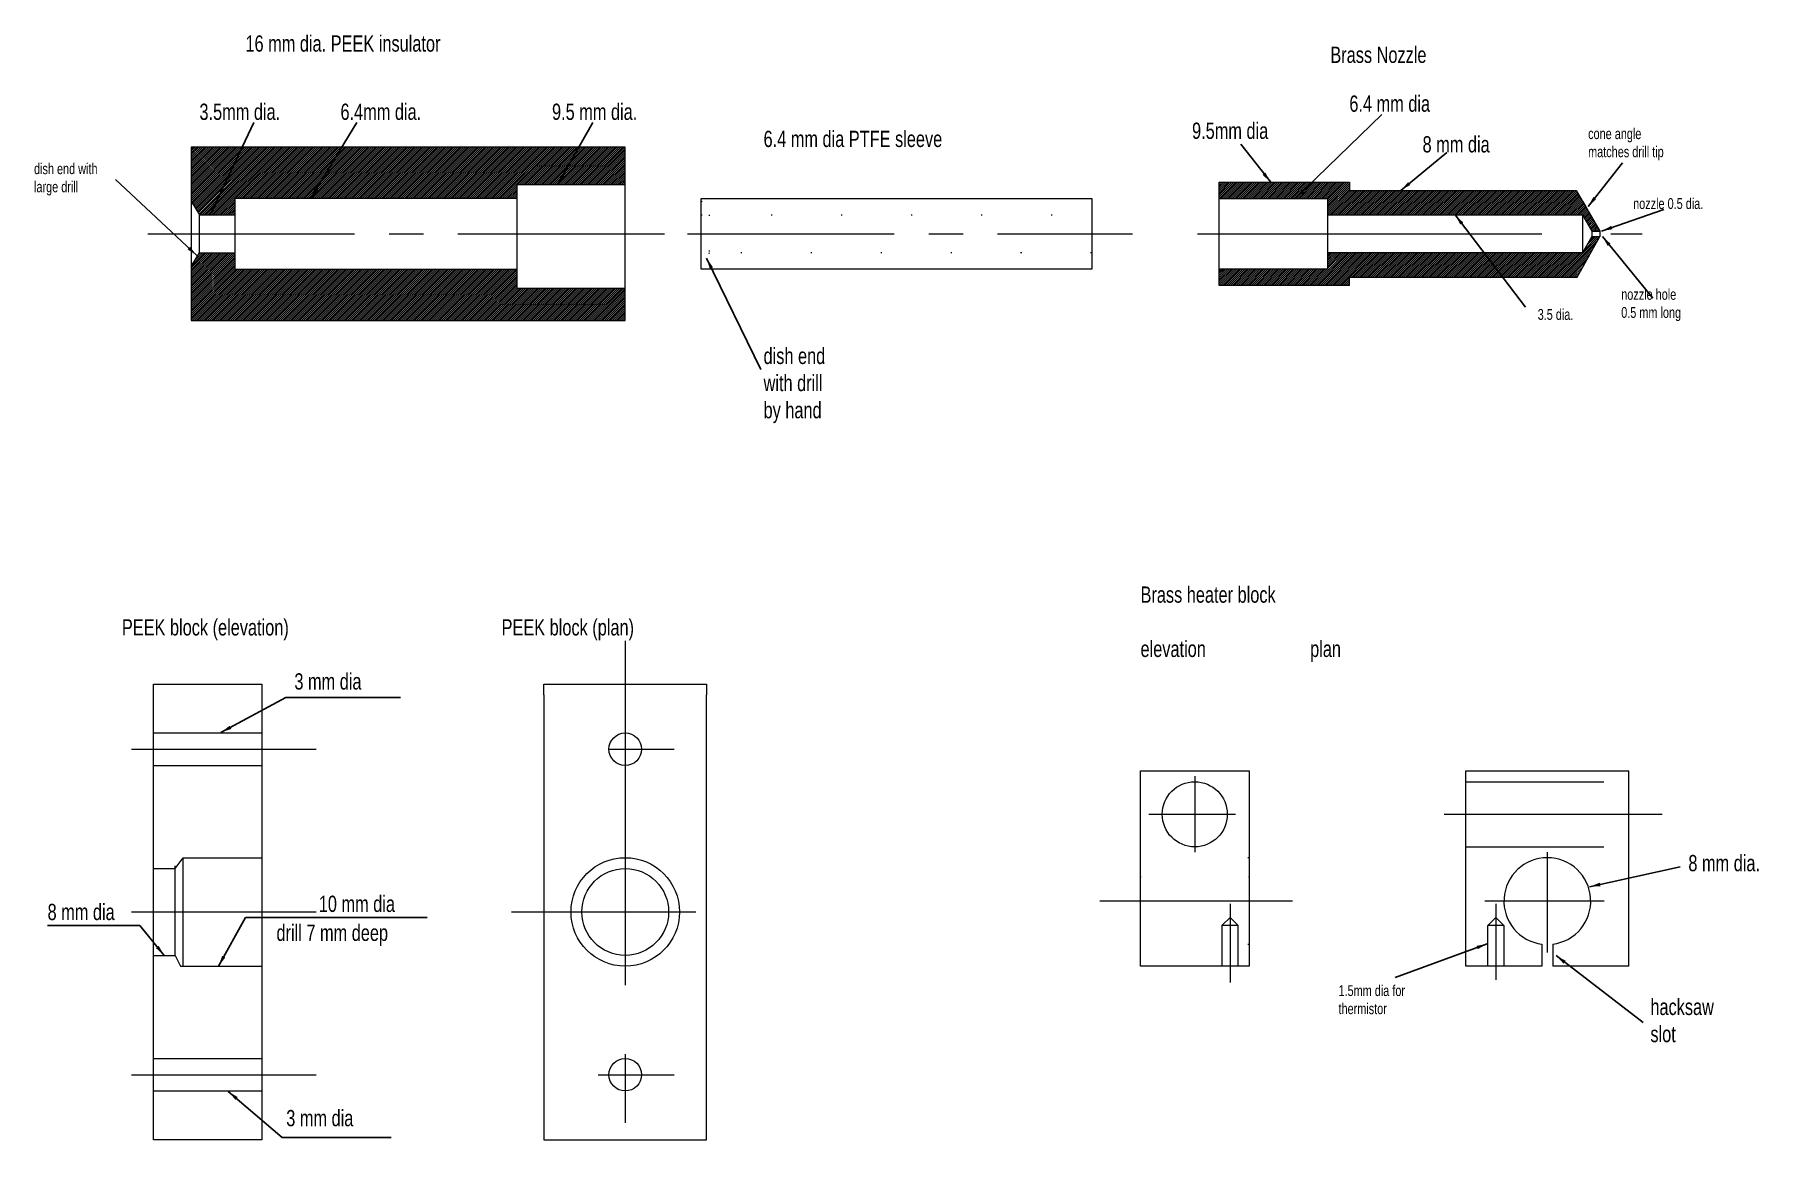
# Model space of a CAD drawing. Header units: millimetres. Extents: x 53 to 212, y -23 to 81.
import ezdxf

# ---------------------------------------------------------------- set-up
doc = ezdxf.new("R2010")
doc.units = ezdxf.units.MM
for name, pattern in [('CENTER', [50.8, 31.75, -6.35, 6.35, -6.35]), ('CENTER2', [28.575, 19.05, -3.175, 3.175, -3.175]), ('CENTERX2', [101.6, 63.5, -12.7, 12.7, -12.7]), ('DASHDOTX2', [50.8, 25.4, -12.7, 0, -12.7]), ('DASHED', [19.05, 12.7, -6.35]), ('DOT', [6.35, 0, -6.35]), ('DOT2', [3.175, 0, -3.175]), ('DOTX2', [12.7, 0, -12.7])]:
    doc.linetypes.add(name, pattern=pattern)
for name, color, linetype, lineweight in [('centres', 7, 'CONTINUOUS', 0), ('dimensions', 7, 'CONTINUOUS', 0), ('hatch', 7, 'CONTINUOUS', 5), ('Names', 7, 'CONTINUOUS', 0), ('outlines', 7, 'CONTINUOUS', 0)]:
    doc.layers.add(name, color=color, linetype=linetype, lineweight=lineweight)
doc.styles.get("Standard").update_dxf_attribs({"font": 'txt', "width": 0.75})
doc.dimstyles.get("Standard").update_dxf_attribs({"dimtxt": 2, "dimasz": 1, "dimexe": 0.5, "dimexo": 0.625, "dimtad": 1, "dimtxsty": 'Standard', "dimcen": 2.5, "dimadec": 0, "dimazin": 0, "dimtfac": 1, "dimtmove": 0, "dimatfit": 3, "dimfxl": 1, "dimarcsym": 0})
pattern_1 = [(45, (0, 0), (-0.08838835, 0.08838835), [])]

msp = doc.modelspace()

# ---------------------------------------------------------------- hatches: boundary and pattern name
at = {"layer": 'hatch', "linetype": 'CONTINUOUS', "lineweight": 5}
h = msp.add_hatch(dxfattribs=at)
h.set_pattern_fill('ansi31', color=256, scale=0.6, angle=1.5708, style=0)
h.set_pattern_definition(pattern_1)
h.paths.add_polyline_path([(107.5, 70.5), (67.5, 70.5), (67.5, 65.5), (68.25, 64.25), (71.5, 64.25), (71.5, 65.75), (97.5, 65.75), (97.5, 67), (107.5, 67)])
h = msp.add_hatch(dxfattribs=at)
h.set_pattern_fill('ansi31', color=256, scale=0.6, angle=1.5708, style=0)
h.set_pattern_definition(pattern_1)
h.paths.add_polyline_path([(162.25, 65.75), (172.25, 65.75), (172.25, 64.25), (195.75, 64.25), (196.61, 62.75), (197.35, 62.75), (195.17, 66.5), (174.5, 66.5), (174.25, 66.5), (174.25, 67.25), (162.25, 67.25)])
h = msp.add_hatch(dxfattribs=at)
h.set_pattern_fill('ansi31', color=256, scale=0.6, angle=1.5708, style=0)
h.set_pattern_definition(pattern_1)
h.paths.add_polyline_path([(172.25, 59.25), (162.25, 59.25), (162.25, 57.75), (174.25, 57.75), (174.25, 58.5), (195.25, 58.5), (197.35, 62.25), (196.61, 62.25), (195.75, 60.75), (172.25, 60.75)])
h = msp.add_hatch(dxfattribs=at)
h.set_pattern_fill('ansi31', color=256, scale=0.6, angle=1.5708, style=0)
h.set_pattern_definition(pattern_1)
h.paths.add_polyline_path([(67.5, 54.5), (107.5, 54.5), (107.5, 57.5), (97.5, 57.5), (97.5, 59.25), (71.5, 59.25), (71.5, 60.75), (68.25, 60.75), (67.5, 59.5)])

# ---------------------------------------------------------------- linework, layer by layer
at = {"layer": 'centres', "linetype": 'CENTER2', "lineweight": 5}
for p, q in [((63.5, 62.5), (111.5, 62.5)), ((113.25, 62.5), (154.25, 62.5))]:
    msp.add_line(p, q, dxfattribs=at)
at = {"layer": 'centres', "linetype": 'CENTER', "lineweight": 5}
for p, q in [((160.25, 62.5), (201.25, 62.5)), ((107.5, 25), (107.5, -23)), ((62, 15), (79, 15)), ((106, 15), (112, 15)), ((62, 0), (79, 0)), ((97, 0), (114, 0)), ((62, -15), (79, -15)), ((105, -15), (112, -15))]:
    msp.add_line(p, q, dxfattribs=at)
at = {"layer": 'centres', "linetype": 'DASHDOTX2', "lineweight": 5}
for p, q in [((160, 12.5), (160, 5.5)), ((155.75, 9), (163.75, 9)), ((183, 9), (203.09, 9)), ((163.25, 0.75), (163.25, -6.5)), ((187.75, 0.75), (187.75, -6.25))]:
    msp.add_line(p, q, dxfattribs=at)
at = {"layer": 'centres', "linetype": 'CENTERX2', "lineweight": 5}
for p, q in [((192.5, -3.75), (192.5, 5.5)), ((169, 1), (151.25, 1)), ((197.75, 1), (186.75, 1))]:
    msp.add_line(p, q, dxfattribs=at)
at = {"layer": 'hatch', "lineweight": 15}
for centre, radius in [((107.5, 15), 1.5), ((107.5, 0), 5), ((107.5, 0), 4), ((107.5, -15), 1.5)]:
    msp.add_circle(centre, radius, dxfattribs=at)
at = {"layer": 'outlines', "lineweight": 13}
for p, q in [((107.5, 70.5), (67.5, 70.5)), ((67.5, 70.5), (67.5, 65.5)), ((107.5, 67), (107.5, 70.5)), ((107.5, 57.5), (107.5, 67)), ((67.5, 65.5), (67.5, 59.5)), ((174.5, 66.5), (195.17, 66.5)), ((195.17, 66.5), (197.35, 62.75)), ((195.75, 65.5), (196.04, 65)), ((68.25, 64.25), (71.5, 64.25)), ((172.25, 64.25), (195.75, 64.25)), ((195.75, 64.25), (196.61, 62.75)), ((195.75, 64.25), (195.75, 60.75)), ((196.61, 62.25), (195.75, 60.75)), ((196.61, 62.75), (196.61, 62.25)), ((196.61, 62.75), (197.35, 62.75)), ((196.61, 62.25), (197.35, 62.25)), ((197.35, 62.75), (197.35, 62.25)), ((68.25, 60.75), (71.5, 60.75)), ((195.75, 60.75), (172.25, 60.75)), ((67.5, 59.5), (67.5, 54.5)), ((107.5, 54.5), (107.5, 57.5)), ((67.5, 54.5), (107.5, 54.5)), ((100, 20), (100, 21)), ((100, 21), (115, 21)), ((115, 21), (115, 20)), ((100, 20), (100, -20)), ((115, -20), (115, 20)), ((100, 5), (100, 5)), ((100, -20), (100, -21)), ((115, -21), (115, -20)), ((100, -21), (115, -21))]:
    msp.add_line(p, q, dxfattribs=at)
at = {"layer": 'outlines', "linetype": 'CONTINUOUS', "lineweight": 13}
for p, q in [((107.5, 67), (97.5, 67)), ((97.5, 67), (97.5, 65.75)), ((162.25, 67.25), (174.25, 67.25)), ((162.25, 65.75), (162.25, 67.25)), ((174.25, 67.25), (174.25, 66.5)), ((67.5, 65.5), (68.25, 64.25)), ((97.5, 65.75), (71.5, 65.75)), ((71.5, 65.75), (71.5, 64.25)), ((97.5, 65.75), (97.5, 59.25)), ((114.5, 62.5), (114.5, 65.75)), ((114.5, 65.75), (150.5, 65.75)), ((150.5, 65.75), (150.5, 59.25)), ((162.25, 65.75), (172.25, 65.75)), ((162.25, 62.5), (162.25, 65.75)), ((172.25, 65.75), (172.25, 64.25)), ((174.25, 66.5), (174.5, 66.5)), ((68.25, 60.75), (68.25, 64.25)), ((71.5, 64.25), (71.5, 60.75)), ((172.25, 64.25), (172.25, 60.75)), ((114.5, 59.25), (114.5, 62.5)), ((162.25, 59.25), (162.25, 62.5)), ((195.25, 58.5), (197.35, 62.25)), ((67.5, 59.5), (68.25, 60.75)), ((71.5, 60.75), (71.5, 59.25)), ((172.25, 60.75), (172.25, 59.25)), ((71.5, 59.25), (97.5, 59.25)), ((97.5, 59.25), (97.5, 57.5)), ((150.5, 59.25), (114.5, 59.25)), ((172.25, 59.25), (162.25, 59.25)), ((162.25, 57.75), (162.25, 59.25)), ((97.5, 57.5), (107.5, 57.5)), ((174.25, 57.75), (162.25, 57.75)), ((174.25, 57.75), (174.25, 58.5)), ((174.25, 58.5), (195.25, 58.5)), ((192, -2.97), (192, -5)), ((193, -2.97), (193, -5))]:
    msp.add_line(p, q, dxfattribs=at)
at = {"layer": 'outlines', "linetype": 'DOT2', "lineweight": 5}
for p, q in [((114.5, 65.5), (115.25, 64.25)), ((115.25, 64.25), (115.25, 60.75)), ((115.25, 60.75), (114.5, 59.5))]:
    msp.add_line(p, q, dxfattribs=at)
at = {"layer": 'outlines', "linetype": 'DOT', "lineweight": 5}
for p, q in [((114.5, 64.25), (150.5, 64.25)), ((150.5, 60.75), (114.5, 60.75))]:
    msp.add_line(p, q, dxfattribs=at)
at = {"layer": 'outlines', "lineweight": 15}
for p, q in [((64, 21), (74, 21)), ((64, -21), (64, 21)), ((74, 21), (74, -21)), ((155, 13), (165, 13)), ((155, -5), (155, 13)), ((165, 13), (165, -5)), ((185, -5), (185, 13)), ((185, 13), (200, 13)), ((200, -5), (200, 13)), ((165, -5), (155, -5)), ((192, -5), (185, -5)), ((200, -5), (193, -5)), ((74, -21), (64, -21))]:
    msp.add_line(p, q, dxfattribs=at)
at = {"layer": 'outlines', "linetype": 'DASHED', "lineweight": 15}
for p, q in [((64, 16.5), (74, 16.5)), ((64, 13.5), (74, 13.5)), ((66, 4), (66.75, 5)), ((66.75, 5), (74, 5)), ((66.75, -5), (66.75, 5)), ((64, 4), (66, 4)), ((66, -4), (66, 4.25)), ((64, -4), (66, -4)), ((66, -4), (66.5, -5)), ((66.5, -5), (74, -5)), ((64, -13.5), (74, -13.5)), ((64, -16.5), (74, -16.5))]:
    msp.add_line(p, q, dxfattribs=at)
at = {"layer": 'outlines', "linetype": 'DASHED', "lineweight": 5}
for p, q in [((185, 12), (200, 12)), ((185, 6), (200, 6)), ((163.25, -0.5), (162.5, -1.25)), ((162.5, -1.25), (162.5, -5)), ((164, -1.25), (162.5, -1.25)), ((164, -1.25), (163.25, -0.5)), ((164, -5), (164, -1.25)), ((187, -1.25), (187.75, -0.5)), ((187, -5), (187, -1.25)), ((188.5, -1.25), (187, -1.25)), ((187.75, -0.5), (188.5, -1.25)), ((188.5, -1.25), (188.5, -5))]:
    msp.add_line(p, q, dxfattribs=at)
at = {"layer": 'outlines', "linetype": 'DOTX2', "lineweight": 5}
for p, q in [((165, 5), (155, 5)), ((165, -3), (155, -3))]:
    msp.add_line(p, q, dxfattribs=at)
at = {"layer": 'outlines', "lineweight": 13}
msp.add_circle((160, 9), 3, dxfattribs=at)
at = {"layer": 'outlines', "color": 7, "linetype": 'CONTINUOUS', "lineweight": 13}
msp.add_arc((192.5, 1), 4, 277.1808, 262.8192, dxfattribs=at)
at = {"layer": 'outlines', "linetype": 'DOTX2', "lineweight": 9}
for p in [(155, 3.25), (165, 3.25)]:
    msp.add_point(p, dxfattribs=at)

# ---------------------------------------------------------------- texts
at = {"layer": 'dimensions', "linetype": 'CONTINUOUS', "lineweight": 5, "char_height": 1.5, "width": 100, "attachment_point": 1}
for s, insert in [('6.4\\~mm\\~dia', (174.25, 75.25)), ('3.5mm\\~dia.', (68.25, 74.5)), ('6.4mm\\~dia.', (81.25, 74.5)), ('9.5\\~mm\\~dia.', (100.75, 74.5)), ('9.5mm\\~dia', (159.75, 72.75)), ('8\\~mm\\~dia', (181, 71.5)), ('dish\\~end\\Pwith\\~drill\\Pby\\~hand', (120.25, 52)), ('8\\~mm\\~dia.', (205.5, 5.25)), ('hacksaw\\Pslot', (202, -8))]:
    msp.add_mtext(s, dxfattribs=dict(at, insert=insert))
at = {"layer": 'dimensions', "lineweight": 5, "char_height": 1, "width": 100, "attachment_point": 1}
for s, insert in [('cone\\~angle\\Pmatches\\~drill\\~tip\\P', (196.26, 72.23)), ('dish\\~end\\~with\\Plarge\\~drill', (53, 69)), ('nozzle\\~0.5\\~dia.', (200.41, 65.79)), ('nozzle\\~hole\\~\\P0.5\\~mm\\~long', (199.31, 57.42)), ('3.5\\~dia.', (191.61, 55.57))]:
    msp.add_mtext(s, dxfattribs=dict(at, insert=insert))
at = {"layer": 'dimensions', "char_height": 1.5, "width": 100, "attachment_point": 1}
for s, insert in [('3\\~mm\\~dia', (77, 22)), ('8\\~mm\\~dia', (54.25, 0.75)), ('10\\~mm\\~dia', (79.25, 1.5)), ('drill\\~7\\~mm\\~deep', (75.35, -1.17)), ('3\\~mm\\~dia', (76.25, -18.25))]:
    msp.add_mtext(s, dxfattribs=dict(at, insert=insert))
at = {"layer": 'Names', "lineweight": 18, "char_height": 1.5, "width": 100, "attachment_point": 1}
for s, insert in [('16\\~mm\\~dia.\\~PEEK\\~insulator', (72.49, 80.79)), ('Brass\\~Nozzle', (172.5, 79.75)), ('Brass\\~heater\\~block\\P\\Pelevation\\~\\~\\~\\~\\~\\~\\~\\~\\~\\~\\~\\~\\~\\~\\~\\~\\~\\~\\~\\~\\~\\~\\~plan', (155, 30))]:
    msp.add_mtext(s, dxfattribs=dict(at, insert=insert))
at = {"layer": 'Names', "linetype": 'CONTINUOUS', "lineweight": 18, "insert": (120.25, 72), "char_height": 1.5, "width": 100, "attachment_point": 1}
msp.add_mtext('6.4\\~mm\\~dia\\~PTFE\\~sleeve', dxfattribs=at)
at = {"layer": 'Names', "linetype": 'CENTER', "lineweight": 18, "char_height": 1.5, "width": 100, "attachment_point": 1}
for s, insert in [('PEEK\\~block\\~(elevation)', (61.1, 26.98)), ('PEEK\\~block\\~(plan)', (96.1, 26.98))]:
    msp.add_mtext(s, dxfattribs=dict(at, insert=insert))
at = {"layer": 'Names', "lineweight": 5, "insert": (173.25, -6.75), "char_height": 1, "width": 100, "attachment_point": 1}
msp.add_mtext('1.5mm\\~dia\\~for\\Pthermistor', dxfattribs=at)

# ---------------------------------------------------------------- leaders
at = {"layer": 'centres'}
msp.add_leader([(184, 64.25), (190.5, 55.75), (190.5, 55.75), (190.5, 55.75), (190.5, 55.75)], dimstyle='Standard', dxfattribs=at)
at = {"layer": 'dimensions', "linetype": 'CONTINUOUS', "lineweight": 5}
for points in [[(169.25, 65.75), (177.25, 73.5)], [(69.25, 64.25), (73.25, 72.75), (73.25, 72.75), (73.25, 72.75)], [(78.5, 65.75), (82.75, 72.75), (82.75, 72.75)], [(101.25, 67), (104.5, 72.75)], [(167, 67.25), (164.25, 70.75)], [(179, 66.5), (183.25, 70)], [(115, 60.25), (120, 50)], [(196.39, 2.32), (204.73, 4.17)], [(186.96, -2.94), (178.46, -6.03)], [(193.3, -4.02), (201.33, -10.2)]]:
    msp.add_leader(points, dimstyle='Standard', dxfattribs=at)
at = {"layer": 'dimensions', "lineweight": 5}
for points in [[(196.25, 65.01), (199.44, 69.03)], [(68, 60.5), (60.5, 67.5), (60.5, 67.5)], [(197.5, 62.75), (203.25, 64.75), (203.25, 64.75)], [(197.57, 62.26), (202.22, 56.56)]]:
    msp.add_leader(points, dimstyle='Standard', dxfattribs=at)
at = {"layer": 'dimensions'}
for points in [[(70.23, 16.54), (76.2, 19.77), (86.77, 19.77)], [(65, -4), (62.75, -1.25), (54.25, -1.25)], [(70, -5), (72.5, -0.5), (89.25, -0.5)], [(70.91, -16.54), (75.86, -20.8), (85.91, -20.8)]]:
    msp.add_leader(points, dimstyle='Standard', dxfattribs=at)

doc.saveas('drawing.dxf')
